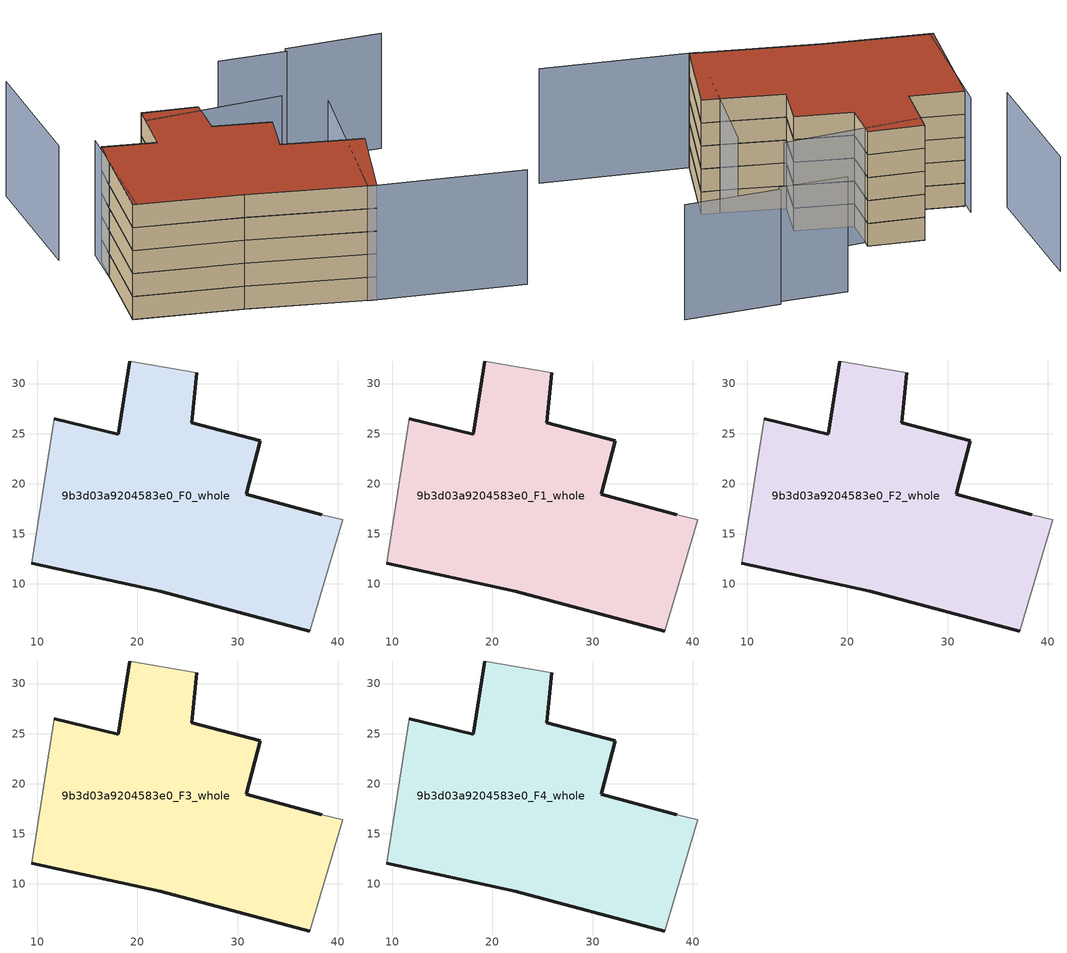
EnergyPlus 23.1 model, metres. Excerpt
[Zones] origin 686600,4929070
9b3d03a9204583e0_F0_whole
 floor ground (EU_floor_Construction): 37.19,5.3 40.49,16.41 38.36,16.91 30.86,18.92 32.27,24.28 25.42,26.07 25.9,31.07 19.23,32.25 18.1,24.92 11.7,26.46 11.08,22.67 9.44,12.04 22.26,9.26 z0
 wall outside (EU_wall_Construction): 11.7,26.46 18.1,24.92 19.23,32.25 / 25.9,31.07 25.42,26.07 32.27,24.28 30.86,18.92 38.36,16.91 / 37.19,5.3 22.26,9.26 9.44,12.04 z0:3
 wall adiabatic (EU_wall_Construction): 19.23,32.25 25.9,31.07 / 38.36,16.91 40.49,16.41 37.19,5.3 / 9.44,12.04 11.08,22.67 11.7,26.46 z0:3
9b3d03a9204583e0_F1_whole
 floor to 9b3d03a9204583e0_F0_whole (EU_floor_Construction): 37.19,5.3 40.49,16.41 38.36,16.91 30.86,18.92 32.26,24.28 25.42,26.07 25.9,31.07 19.23,32.25 18.1,24.92 11.7,26.46 11.08,22.67 9.44,12.04 22.25,9.26 z3
 wall outside (EU_wall_Construction): 11.7,26.46 18.1,24.92 19.23,32.25 / 25.9,31.07 25.42,26.07 32.27,24.28 30.86,18.92 38.36,16.91 / 37.19,5.3 22.26,9.26 9.44,12.04 z3:6
 wall adiabatic (EU_wall_Construction): 19.23,32.25 25.9,31.07 / 38.36,16.91 40.49,16.41 37.19,5.3 / 9.44,12.04 11.08,22.67 11.7,26.46 z3:6
9b3d03a9204583e0_F2_whole
 floor to 9b3d03a9204583e0_F1_whole (EU_floor_Construction): 37.19,5.3 40.49,16.41 38.36,16.91 30.86,18.92 32.26,24.28 25.42,26.07 25.9,31.07 19.23,32.25 18.1,24.92 11.7,26.46 11.08,22.67 9.44,12.04 22.25,9.26 z6
 wall outside (EU_wall_Construction): 11.7,26.46 18.1,24.92 19.23,32.25 / 25.9,31.07 25.42,26.07 32.27,24.28 30.86,18.92 38.36,16.91 / 37.19,5.3 22.26,9.26 9.44,12.04 z6:9
 wall adiabatic (EU_wall_Construction): 19.23,32.25 25.9,31.07 / 38.36,16.91 40.49,16.41 37.19,5.3 / 9.44,12.04 11.08,22.67 11.7,26.46 z6:9
9b3d03a9204583e0_F3_whole
 floor to 9b3d03a9204583e0_F2_whole (EU_floor_Construction): 37.19,5.3 40.49,16.41 38.36,16.91 30.86,18.92 32.26,24.28 25.42,26.07 25.9,31.07 19.23,32.25 18.1,24.92 11.7,26.46 11.08,22.67 9.44,12.04 22.25,9.26 z9
 wall outside (EU_wall_Construction): 11.7,26.46 18.1,24.92 19.23,32.25 / 25.9,31.07 25.42,26.07 32.27,24.28 30.86,18.92 38.36,16.91 / 37.19,5.3 22.26,9.26 9.44,12.04 z9:12
 wall adiabatic (EU_wall_Construction): 19.23,32.25 25.9,31.07 / 38.36,16.91 40.49,16.41 37.19,5.3 / 9.44,12.04 11.08,22.67 11.7,26.46 z9:12
9b3d03a9204583e0_F4_whole
 floor to 9b3d03a9204583e0_F3_whole (EU_floor_Construction): 37.19,5.3 40.49,16.41 38.36,16.91 30.86,18.92 32.26,24.28 25.42,26.07 25.9,31.07 19.23,32.25 18.1,24.92 11.7,26.46 11.08,22.67 9.44,12.04 22.25,9.26 z12
 wall outside (EU_wall_Construction): 11.7,26.46 18.1,24.92 19.23,32.25 / 25.9,31.07 25.42,26.07 32.27,24.28 30.86,18.92 38.36,16.91 / 37.19,5.3 22.26,9.26 9.44,12.04 z12:15
 wall adiabatic (EU_wall_Construction): 19.23,32.25 25.9,31.07 / 38.36,16.91 40.49,16.41 37.19,5.3 / 9.44,12.04 11.08,22.67 11.7,26.46 z12:15
 roof outside (EU_roof_Construction): 32.27,24.28 30.86,18.92 38.36,16.91 40.49,16.41 37.19,5.3 22.26,9.26 9.44,12.04 11.08,22.67 11.7,26.46 18.1,24.92 19.23,32.25 25.9,31.07 25.42,26.07 z15
shading: 54.57,1.88 36.12,5.52 / 36.12,5.52 40.25,26.46 / 11.71,28.15 9.87,12 / 7.94,45.43 7.31,28.66 / 35.77,29.68 19.16,30.33 / 52.29,39.07 40.65,39.98 / 40.58,39.37 32.35,40.25 z0:15
[Building]
EU S2 Campaign: North Axis=0; Terrain=City; Solar Distribution=FullExterior
[Site:Location]
Bologna: Latitude=44.5; Longitude=11.25; Time Zone=1; Elevation=37
[SizingPeriod:WeatherFileDays]
AnnualSizingPeriod: Begin Month=1; Begin Day of Month=1; End Month=12; End Day of Month=31; Day of Week for Start Day=Monday; Use Weather File Daylight Saving Period=No; Use Weather File Rain and Snow Indicators=No
[MATERIAL]
EU_InternalMass_Material: Roughness=MediumRough; Thickness=0.1; Conductivity=1; Density=1800; Specific Heat=900; Thermal Absorptance=0.9; Solar Absorptance=0.7; Visible Absorptance=0.7
[MATERIAL:NOMASS] Roughness=MediumRough; Thermal Absorptance=0.9; Solar Absorptance=0.7; Visible Absorptance=0.7
Name | Thermal Resistance
EU_wall_NoMass | 0.905828
EU_roof_NoMass | 0.37593
EU_floor_NoMass | 0.67114
[CONSTRUCTION]
EU_wall_Construction: EU_wall_NoMass
EU_roof_Construction: EU_roof_NoMass
EU_floor_Construction: EU_floor_NoMass
EU_InternalMass_Construction: EU_InternalMass_Material
[ZONE] Type=1; Multiplier=1; Ceiling Height=autocalculate; Volume=1405.48; Floor Area=autocalculate; Part of Total Floor Area=Yes
9b3d03a9204583e0_F0_whole; 9b3d03a9204583e0_F1_whole; 9b3d03a9204583e0_F2_whole; 9b3d03a9204583e0_F3_whole; 9b3d03a9204583e0_F4_whole
[INTERNALMASS] Construction=EU_InternalMass_Construction; Surface Area=468.493
Name | Zone or ZoneList
9b3d03a9204583e0_F0_whole_EU_InternalMass | 9b3d03a9204583e0_F0_whole
9b3d03a9204583e0_F1_whole_EU_InternalMass | 9b3d03a9204583e0_F1_whole
9b3d03a9204583e0_F2_whole_EU_InternalMass | 9b3d03a9204583e0_F2_whole
9b3d03a9204583e0_F3_whole_EU_InternalMass | 9b3d03a9204583e0_F3_whole
9b3d03a9204583e0_F4_whole_EU_InternalMass | 9b3d03a9204583e0_F4_whole
[OTHEREQUIPMENT] Fuel Type=Electricity; Design Level Calculation Method=Watts/Area; Power per Zone Floor Area=1; Fraction Latent=0; Fraction Radiant=0; Fraction Lost=0; Carbon Dioxide Generation Rate=0; EndUse Subcategory=EU_Step8_InternalGains
Name | Zone or ZoneList or Space or SpaceList | Schedule
EU_Step8_InternalGain_9b3d03a9204583e0_F0_whole_f000 | 9b3d03a9204583e0_F0_whole | EU_Step8_GainSchedule_9b3d03a9204583e0_F0_whole_f000
EU_Step8_InternalGain_9b3d03a9204583e0_F1_whole_f000 | 9b3d03a9204583e0_F1_whole | EU_Step8_GainSchedule_9b3d03a9204583e0_F1_whole_f000
EU_Step8_InternalGain_9b3d03a9204583e0_F2_whole_f000 | 9b3d03a9204583e0_F2_whole | EU_Step8_GainSchedule_9b3d03a9204583e0_F2_whole_f000
EU_Step8_InternalGain_9b3d03a9204583e0_F3_whole_f000 | 9b3d03a9204583e0_F3_whole | EU_Step8_GainSchedule_9b3d03a9204583e0_F3_whole_f000
EU_Step8_InternalGain_9b3d03a9204583e0_F4_whole_f000 | 9b3d03a9204583e0_F4_whole | EU_Step8_GainSchedule_9b3d03a9204583e0_F4_whole_f000
[ZONEVENTILATION:DESIGNFLOWRATE] Schedule=EU_AlwaysOn; Design Flow Rate Calculation Method=AirChanges/Hour; Air Changes per Hour=0.73129; Ventilation Type=Natural; Fan Pressure Rise=0; Fan Total Efficiency=1; Constant Term Coefficient=1; Temperature Term Coefficient=0; Velocity Term Coefficient=0; Velocity Squared Term Coefficient=0; Minimum Indoor Temperature=-100; Maximum Indoor Temperature=100; Delta Temperature=-100; Minimum Outdoor Temperature=-100; Maximum Outdoor Temperature=100; Maximum Wind Speed=40
Name | Zone or ZoneList or Space or SpaceList
EU_ConstantAir_9b3d03a9204583e0_F0_whole | 9b3d03a9204583e0_F0_whole
EU_ConstantAir_9b3d03a9204583e0_F1_whole | 9b3d03a9204583e0_F1_whole
EU_ConstantAir_9b3d03a9204583e0_F2_whole | 9b3d03a9204583e0_F2_whole
EU_ConstantAir_9b3d03a9204583e0_F3_whole | 9b3d03a9204583e0_F3_whole
EU_ConstantAir_9b3d03a9204583e0_F4_whole | 9b3d03a9204583e0_F4_whole
[HVACTEMPLATE:THERMOSTAT] Constant Heating Setpoint=20; Constant Cooling Setpoint=50
EU_HeatOnly_9b3d03a9204583e0_F0_whole; EU_HeatOnly_9b3d03a9204583e0_F1_whole; EU_HeatOnly_9b3d03a9204583e0_F2_whole; EU_HeatOnly_9b3d03a9204583e0_F3_whole; EU_HeatOnly_9b3d03a9204583e0_F4_whole
[HVACTEMPLATE:ZONE:IDEALLOADSAIRSYSTEM] System Availability Schedule=EU_AlwaysOn; Maximum Heating Supply Air Temperature=50; Minimum Cooling Supply Air Temperature=13; Maximum Heating Supply Air Humidity Ratio=0.0156; Minimum Cooling Supply Air Humidity Ratio=0.0077; Heating Limit=NoLimit; Cooling Limit=NoLimit; Heating Availability Schedule=EU_AlwaysOn; Cooling Availability Schedule=EU_CoolingOff; Dehumidification Control Type=ConstantSensibleHeatRatio; Cooling Sensible Heat Ratio=0.7; Dehumidification Setpoint=60; Humidification Control Type=None; Humidification Setpoint=30; Outdoor Air Method=None; Outdoor Air Flow Rate per Person=0.00944; Outdoor Air Flow Rate per Zone Floor Area=0; Outdoor Air Flow Rate per Zone=0; Demand Controlled Ventilation Type=None; Outdoor Air Economizer Type=NoEconomizer; Heat Recovery Type=None; Sensible Heat Recovery Effectiveness=0.7; Latent Heat Recovery Effectiveness=0.65
Name | Template Thermostat
9b3d03a9204583e0_F0_whole | EU_HeatOnly_9b3d03a9204583e0_F0_whole
9b3d03a9204583e0_F1_whole | EU_HeatOnly_9b3d03a9204583e0_F1_whole
9b3d03a9204583e0_F2_whole | EU_HeatOnly_9b3d03a9204583e0_F2_whole
9b3d03a9204583e0_F3_whole | EU_HeatOnly_9b3d03a9204583e0_F3_whole
9b3d03a9204583e0_F4_whole | EU_HeatOnly_9b3d03a9204583e0_F4_whole
[SIZING:ZONE] Zone Cooling Design Supply Air Temperature Input Method=SupplyAirTemperature; Zone Cooling Design Supply Air Temperature=13; Zone Heating Design Supply Air Temperature Input Method=SupplyAirTemperature; Zone Heating Design Supply Air Temperature=50; Zone Cooling Design Supply Air Humidity Ratio=0.008; Zone Heating Design Supply Air Humidity Ratio=0.008; Cooling Design Air Flow Method=DesignDay; Cooling Design Air Flow Rate=0; Cooling Minimum Air Flow per Zone Floor Area=0.000762; Cooling Minimum Air Flow=0; Cooling Minimum Air Flow Fraction=0.2; Heating Design Air Flow Method=DesignDay; Heating Design Air Flow Rate=0; Heating Maximum Air Flow per Zone Floor Area=0.002032; Heating Maximum Air Flow=0.141576; Heating Maximum Air Flow Fraction=0.3; Account for Dedicated Outdoor Air System=No; Dedicated Outdoor Air System Control Strategy=NeutralSupplyAir; Dedicated Outdoor Air Low Setpoint Temperature for Design=autosize; Dedicated Outdoor Air High Setpoint Temperature for Design=autosize; Zone Load Sizing Method=Sensible Load Only No Latent Load; Zone Latent Cooling Design Supply Air Humidity Ratio Input Method=HumidityRatioDifference; Zone Cooling Design Supply Air Humidity Ratio Difference=0.005; Zone Latent Heating Design Supply Air Humidity Ratio Input Method=HumidityRatioDifference; Zone Humidification Design Supply Air Humidity Ratio Difference=0.005
9b3d03a9204583e0_F0_whole; 9b3d03a9204583e0_F1_whole; 9b3d03a9204583e0_F2_whole; 9b3d03a9204583e0_F3_whole; 9b3d03a9204583e0_F4_whole
[SCHEDULE:CONSTANT]
Name | Hourly Value
EU_AlwaysOn | 1
EU_CoolingOff | 0
[SCHEDULE:FILE] Column Number=1; Rows to Skip at Top=0; Number of Hours of Data=8760; Column Separator=Comma; Interpolate to Timestep=No; Minutes per Item=60; Adjust Schedule for Daylight Savings=Yes
Name | File
EU_Step8_GainSchedule_9b3d03a9204583e0_F0_whole_f000 | ../../schedules/9b3d03a9204583e0/9b3d03a9204583e0_F0_whole_f000_gain.csv
EU_Step8_GainSchedule_9b3d03a9204583e0_F1_whole_f000 | ../../schedules/9b3d03a9204583e0/9b3d03a9204583e0_F1_whole_f000_gain.csv
EU_Step8_GainSchedule_9b3d03a9204583e0_F2_whole_f000 | ../../schedules/9b3d03a9204583e0/9b3d03a9204583e0_F2_whole_f000_gain.csv
EU_Step8_GainSchedule_9b3d03a9204583e0_F3_whole_f000 | ../../schedules/9b3d03a9204583e0/9b3d03a9204583e0_F3_whole_f000_gain.csv
EU_Step8_GainSchedule_9b3d03a9204583e0_F4_whole_f000 | ../../schedules/9b3d03a9204583e0/9b3d03a9204583e0_F4_whole_f000_gain.csv
